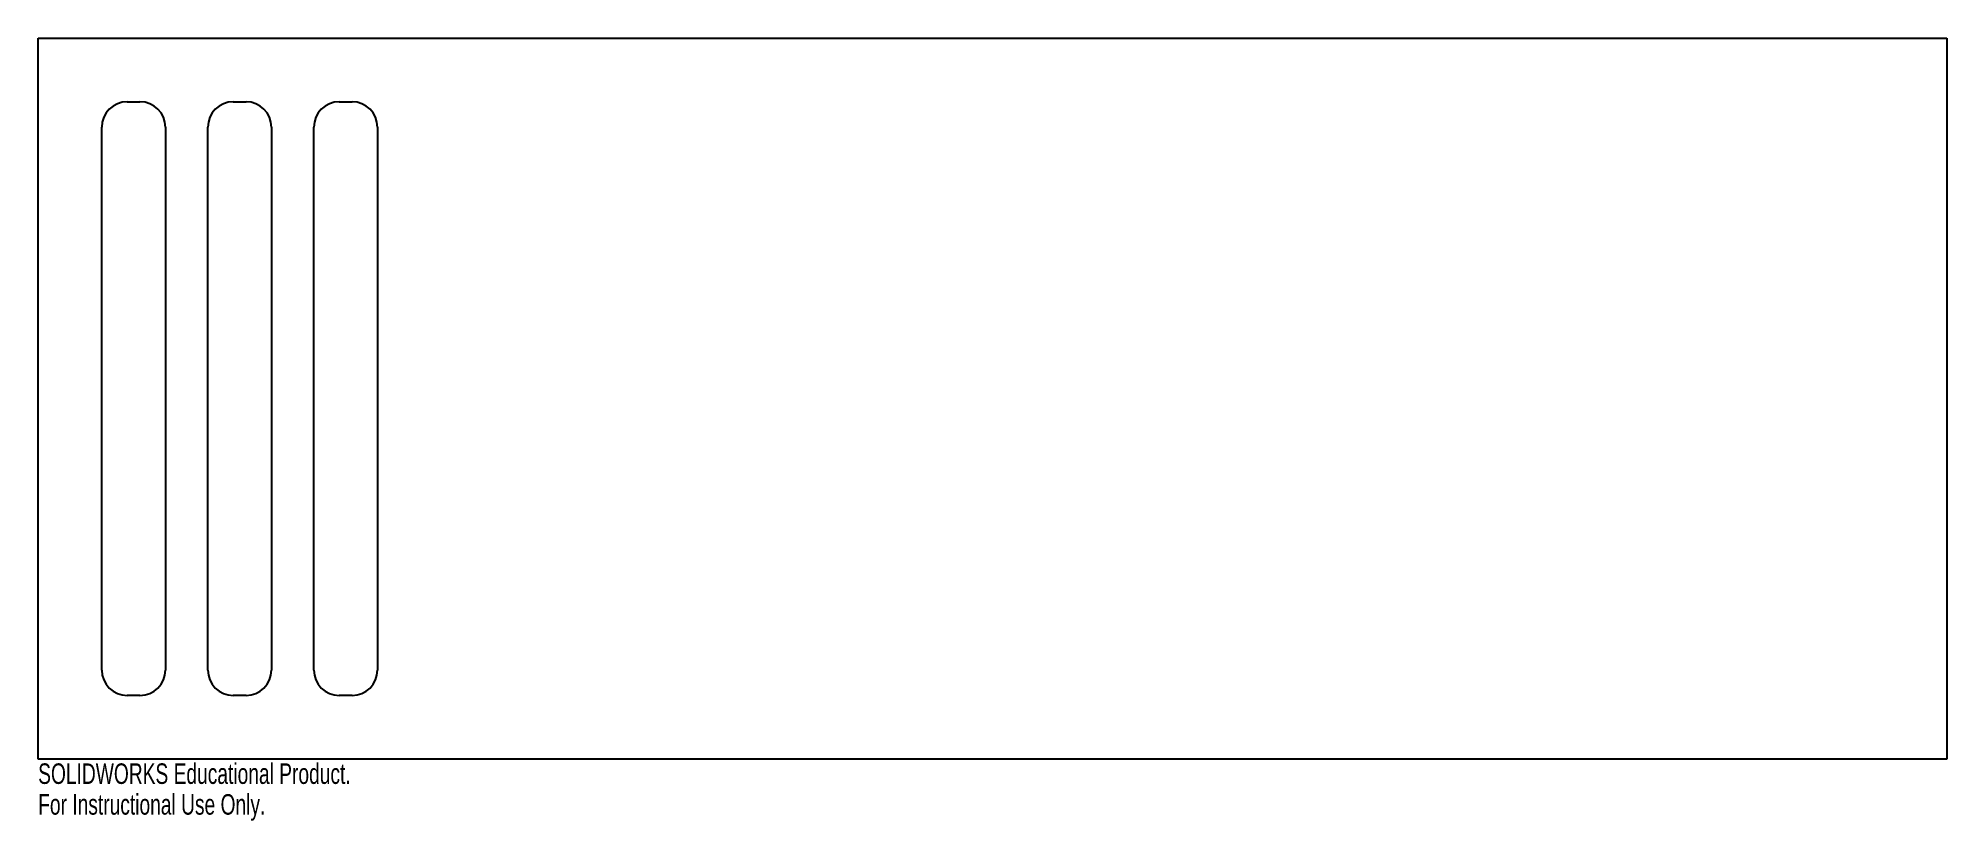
# Model space of a CAD drawing. Header units: millimetres. Extents: x 0 to 450, y -185 to 0.
import ezdxf

# ---------------------------------------------------------------- set-up
doc = ezdxf.new("R2010")
doc.units = ezdxf.units.MM
doc.styles.add('SLDTEXTSTYLE0', font='TXT', dxfattribs={"width": 0.7})

msp = doc.modelspace()

# ---------------------------------------------------------------- linework, layer by layer
at = {"color": 7, "linetype": 'Continuous', "lineweight": 25}
for p, q in [((0, 0), (450, 0)), ((0, -170), (0, 0)), ((450, 0), (450, -170)), ((21, -15), (24, -15)), ((46, -15), (49, -15)), ((71, -15), (74, -15)), ((15, -149), (15, -21)), ((30, -21), (30, -149)), ((40, -149), (40, -21)), ((55, -21), (55, -149)), ((65, -149), (65, -21)), ((80, -21), (80, -149)), ((24, -155), (21, -155)), ((49, -155), (46, -155)), ((74, -155), (71, -155)), ((450, -170), (0, -170))]:
    msp.add_line(p, q, dxfattribs=at)
for centre, start, end in [((21, -21), 90, 180), ((24, -21), 0, 90), ((46, -21), 90, 180), ((49, -21), 0, 90), ((71, -21), 90, 180), ((74, -21), 0, 90), ((21, -149), 180, 270), ((24, -149), 270, 0), ((46, -149), 180, 270), ((49, -149), 270, 0), ((71, -149), 180, 270), ((74, -149), 270, 0)]:
    msp.add_arc(centre, 6, start, end, dxfattribs=at)

# ---------------------------------------------------------------- texts
at = {"color": 7, "linetype": 'Continuous', "char_height": 4.8336, "attachment_point": 1, "style": 'SLDTEXTSTYLE0'}
for s, insert in [('SOLIDWORKS Educational Product.', (0, -171.02)), ('For Instructional Use Only.', (0, -178.27))]:
    msp.add_mtext(s, dxfattribs=dict(at, insert=insert))

doc.saveas('drawing.dxf')
